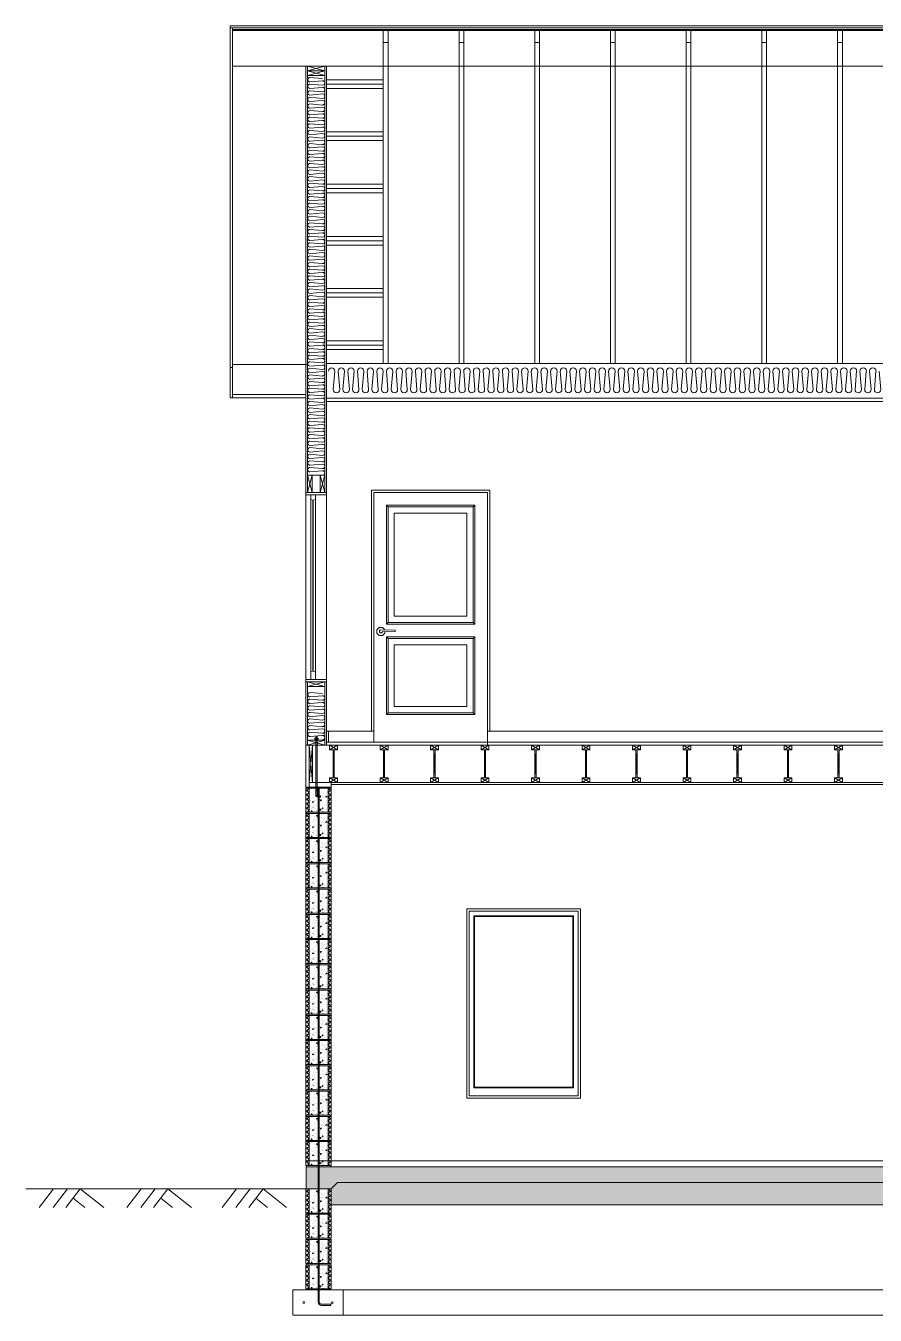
# Model space of a CAD drawing. Header units: inches. Extents: x 99 to 15695, y -7208 to 2559.
# Drawn here: x 13211 to 13480.2, y -3885.4 to -3476.8 of the extents above; entities that cross this region are included whole.
import ezdxf

# ---------------------------------------------------------------- set-up
doc = ezdxf.new("R2010")
doc.units = ezdxf.units.IN
doc.header["$LTSCALE"] = 96
doc.header["$MEASUREMENT"] = 0
doc.linetypes.add('Dash', pattern=[0.225, 0.15, -0.075])
doc.layers.get('0').update_dxf_attribs({"lineweight": 5})
for name, color, linetype, lineweight in [('Common', 4, 'Continuous', 5), ('Dimensions', 7, 'Continuous', 0), ('Section', 6, 'Continuous', 20)]:
    doc.layers.add(name, color=color, linetype=linetype, lineweight=lineweight)
doc.layers.add('Hatch', color=7, linetype='Continuous', lineweight=0, true_color=0x919191)
doc.layers.add('Insulate', color=7, linetype='Continuous', lineweight=0, true_color=0x918d8e)

# ---------------------------------------------------------------- blocks, each defined once
blk = doc.blocks.new('-CAD Details ToolKit_ 8_ CMU w_ Grout')
at = {"layer": 'Common', "transparency": 33554687}
for points in [[(-3.81, 0.01), (-3.81, 7.62), (-2.81, 7.62), (-2.81, 0.01)], [(-3.69, 7.62), (-3.69, 8), (4.06, 8), (4.06, 7.62)], [(-2.81, 0.01), (-2.81, 7.62), (3.19, 7.62), (3.19, 0.01)], [(3.19, 0.01), (3.19, 7.62), (4.19, 7.62), (4.19, 0.01)]]:
    blk.add_lwpolyline(points, close=True, dxfattribs=at)
at = {"layer": 'Hatch', "transparency": 33554687}
for p, q in [((-3.81, 7.5), (-3.8, 7.52)), ((-3.81, 6.64), (-3.66, 6.49)), ((-3.81, 6.09), (-3.63, 6.27)), ((-3.81, 5.23), (-3.45, 4.86)), ((-3.81, 4.67), (-3.47, 5.02)), ((-3.8, 7.52), (-3.69, 7.62)), ((-2.81, 5.64), (-3.66, 6.49)), ((-3.63, 6.27), (-2.81, 7.09)), ((-3.47, 5.02), (-2.81, 5.67)), ((-2.81, 4.23), (-3.45, 4.86)), ((-3.38, 7.62), (-2.81, 7.06)), ((-3.31, 3.77), (-2.81, 4.26)), ((-2.81, 7.55), (-2.81, 7.55)), ((-2.81, 7.43), (-2.81, 7.43)), ((-2.81, 6.83), (-2.81, 6.83)), ((-2.81, 5.93), (-2.81, 5.93)), ((-2.81, 5.84), (-2.81, 5.84)), ((-2.81, 4.31), (-2.81, 4.31)), ((-2.81, 4.26), (-2.81, 4.26)), ((-2.76, 7.59), (-2.76, 7.59)), ((-2.71, 7.62), (-2.71, 7.62)), ((-2.62, 6.85), (-2.62, 6.85)), ((-2.6, 4.48), (-2.6, 4.48)), ((-2.57, 6.12), (-2.57, 6.12)), ((-2.54, 7.26), (-2.54, 7.26)), ((-2.38, 4.64), (-2.38, 4.64)), ((-2.36, 5.09), (-2.36, 5.09)), ((-2.32, 6.31), (-2.32, 6.31)), ((-2.29, 6.89), (-2.29, 6.89)), ((-2.24, 5.48), (-2.24, 5.48)), ((-1.69, 6.72), (-1.69, 6.72)), ((-1.39, 7.52), (-1.3, 7.62)), ((-1.39, 7.52), (-1.09, 7.5)), ((-1.27, 6.39), (-0.92, 6.52)), ((-1.27, 6.39), (-1.02, 6.22)), ((-1.13, 5.9), (-1.13, 5.9)), ((-1.09, 7.5), (-1.11, 7.62)), ((-1.04, 7.06), (-1.04, 7.06)), ((-1.02, 6.22), (-0.92, 6.52)), ((-0.99, 5.27), (-0.99, 5.27)), ((-0.66, 6.7), (-0.27, 7.1)), ((-0.66, 6.7), (-0.22, 6.63)), ((-0.51, 5.34), (-0.51, 5.34)), ((-0.46, 4.35), (-0.46, 4.35)), ((-0.22, 6.63), (-0.27, 7.1)), ((0.18, 4.99), (0.18, 4.99)), ((0.24, 6.66), (0.24, 6.66)), ((0.38, 7.25), (0.38, 7.25)), ((0.45, 7.62), (0.45, 7.62)), ((0.46, 4.44), (0.46, 4.44)), ((0.46, 4.44), (0.46, 4.44)), ((0.86, 7.13), (0.86, 7.13)), ((0.96, 5.59), (0.96, 5.59)), ((0.99, 7.13), (0.99, 7.13)), ((1.29, 5.57), (1.29, 5.57)), ((1.29, 5.57), (1.29, 5.57)), ((1.44, 6.31), (1.44, 6.31)), ((1.45, 4.35), (1.45, 4.35)), ((1.5, 7.62), (1.5, 7.62)), ((1.51, 6.27), (1.51, 6.27)), ((1.71, 6.14), (1.71, 6.14)), ((1.71, 6.14), (1.71, 6.14)), ((1.72, 4.38), (2.07, 4.51)), ((1.72, 4.38), (1.97, 4.21)), ((1.77, 6.21), (1.77, 6.21)), ((1.77, 6.21), (1.77, 6.21)), ((1.82, 5.64), (1.82, 5.64)), ((1.86, 6.33), (1.86, 6.33)), ((1.86, 6.33), (1.86, 6.33)), ((1.87, 7.62), (1.87, 7.62)), ((1.97, 4.21), (2.07, 4.51)), ((1.98, 5.97), (1.98, 5.97)), ((2, 6.2), (2, 6.2)), ((2.02, 7.53), (2.02, 7.53)), ((2.2, 7.21), (2.44, 7.5)), ((2.2, 7.21), (2.49, 7.18)), ((2.23, 6), (2.23, 6)), ((2.28, 6.6), (2.28, 6.6)), ((2.5, 7.2), (2.44, 7.5)), ((2.49, 7.18), (2.5, 7.18)), ((2.5, 7.18), (2.5, 7.2)), ((2.51, 7.22), (2.51, 7.22)), ((2.51, 7.22), (2.51, 7.22)), ((2.58, 7.17), (2.58, 7.17)), ((2.69, 5.75), (2.69, 5.75)), ((3.14, 7.56), (3.14, 7.56)), ((3.14, 7.56), (3.14, 7.56)), ((3.16, 7.56), (3.16, 7.56)), ((3.19, 7.57), (3.19, 7.57)), ((3.19, 7.06), (3.25, 7.12)), ((3.27, 7.01), (3.19, 7.09)), ((3.19, 7.02), (3.19, 7.02)), ((3.19, 7.01), (3.19, 7.01)), ((3.19, 5.64), (3.42, 5.87)), ((3.19, 5.67), (3.48, 5.38)), ((3.19, 5.44), (3.19, 5.44)), ((3.19, 5.39), (3.19, 5.39)), ((3.19, 4.23), (3.58, 4.62)), ((3.19, 4.26), (3.7, 3.75)), ((3.25, 7.12), (3.76, 7.62)), ((3.27, 7.01), (4.19, 6.09)), ((3.42, 5.87), (4.19, 6.64)), ((4.19, 4.67), (3.48, 5.38)), ((3.58, 4.62), (4.19, 5.23)), ((4.19, 7.5), (4.06, 7.62)), ((-3.81, 3.81), (-3.24, 3.24)), ((-3.81, 3.26), (-3.31, 3.77)), ((-3.81, 1.84), (-3.14, 2.52)), ((-3.02, 1.61), (-3.81, 2.4)), ((-3.81, 0.43), (-2.98, 1.27)), ((-2.84, 0.01), (-3.81, 0.98)), ((-3.24, 3.24), (-2.81, 2.81)), ((-3.14, 2.52), (-2.81, 2.84)), ((-3.02, 1.61), (-2.81, 1.4)), ((-2.98, 1.27), (-2.81, 1.43)), ((-2.82, 0.01), (-2.81, 0.02)), ((-2.81, 3.23), (-2.81, 3.23)), ((-2.81, 2.7), (-2.81, 2.7)), ((-2.81, 1.43), (-2.81, 1.43)), ((-2.81, 1.08), (-2.81, 1.08)), ((-2.81, 0.02), (-2.81, 0.02)), ((-2.66, 1.19), (-2.66, 1.19)), ((-2.63, 2.83), (-2.63, 2.83)), ((-2.51, 1.31), (-2.51, 1.31)), ((-2.48, 2.76), (-2.13, 2.9)), ((-2.48, 2.76), (-2.24, 2.6)), ((-2.45, 2.98), (-2.45, 2.98)), ((-2.38, 1.49), (-2.38, 1.49)), ((-2.35, 2.37), (-2.35, 2.37)), ((-2.29, 3.93), (-2.29, 3.93)), ((-2.24, 2.6), (-2.13, 2.9)), ((-2.13, 2.24), (-2.13, 2.24)), ((-1.83, 3.36), (-1.83, 3.36)), ((-1.65, 1.58), (-1.65, 1.58)), ((-1.65, 1.58), (-1.65, 1.58)), ((-1.48, 1.82), (-1.48, 1.82)), ((-1.48, 1.82), (-1.48, 1.82)), ((-1.37, 2.95), (-1.37, 2.95)), ((-1.2, 2.79), (-1.2, 2.79)), ((-1.01, 1.67), (-1.01, 1.67)), ((-0.94, 2.55), (-0.94, 2.55)), ((-0.94, 2.55), (-0.94, 2.55)), ((-0.79, 1.38), (-0.79, 1.38)), ((-0.69, 3.76), (-0.45, 4.05)), ((-0.69, 3.76), (-0.39, 3.73)), ((-0.68, 2.9), (-0.68, 2.9)), ((-0.68, 2.9), (-0.68, 2.9)), ((-0.39, 3.73), (-0.45, 4.05)), ((-0.33, 2.67), (-0.33, 2.67)), ((-0.18, 3.57), (-0.18, 3.57)), ((-0.18, 3.57), (-0.18, 3.57)), ((0, 1), (0.39, 1.41)), ((0, 1), (0.44, 0.93)), ((0.01, 0.01), (0.24, 0.29)), ((0.01, 0.01), (0.01, 0.01)), ((0.06, 1.81), (0.06, 1.81)), ((0.06, 1.66), (0.06, 1.66)), ((0.07, 0.01), (0.07, 0.01)), ((0.09, 1.61), (0.09, 1.61)), ((0.12, 3.33), (0.12, 3.33)), ((0.29, 0.01), (0.24, 0.29)), ((0.44, 0.93), (0.39, 1.41)), ((0.4, 3.65), (0.4, 3.65)), ((0.5, 0.75), (0.85, 0.88)), ((0.5, 0.75), (0.75, 0.58)), ((0.75, 0.58), (0.85, 0.88)), ((0.77, 1.98), (0.77, 1.98)), ((1.05, 3.91), (1.05, 3.91)), ((1.1, 0.14), (1.1, 0.14)), ((1.32, 1.97), (1.32, 1.97)), ((1.36, 0.01), (1.36, 0.01)), ((1.38, 3.78), (1.38, 3.78)), ((1.39, 1.07), (1.39, 1.07)), ((1.42, 2.71), (1.42, 2.71)), ((1.74, 0.1), (1.74, 0.1)), ((1.88, 2.05), (1.88, 2.05)), ((1.98, 3.05), (1.98, 3.05)), ((2.12, 0.01), (2.12, 0.01)), ((2.46, 0.27), (2.46, 0.27)), ((2.63, 3.94), (2.63, 3.94)), ((2.67, 3.94), (2.67, 3.94)), ((2.7, 3.95), (2.7, 3.95)), ((2.71, 3.92), (2.71, 3.92)), ((3.19, 3.97), (3.19, 3.97)), ((3.19, 3.85), (3.19, 3.85)), ((3.19, 3.78), (3.19, 3.78)), ((3.19, 2.81), (3.75, 3.37)), ((3.91, 2.12), (3.19, 2.84)), ((3.19, 2.17), (3.19, 2.17)), ((3.19, 2.16), (3.19, 2.16)), ((3.19, 1.4), (3.91, 2.12)), ((4.12, 0.5), (3.19, 1.43)), ((3.19, 0.54), (3.19, 0.54)), ((3.19, 0.37), (3.19, 0.37)), ((3.2, 0.01), (3.19, 0.03)), ((3.2, 0.01), (4.07, 0.87)), ((4.19, 3.26), (3.7, 3.75)), ((3.75, 3.37), (4.19, 3.81)), ((3.91, 2.12), (4.19, 2.4)), ((3.91, 2.12), (4.19, 1.84)), ((4.07, 0.87), (4.19, 0.98)), ((4.19, 0.43), (4.12, 0.5))]:
    blk.add_line(p, q, dxfattribs=at)
blk = doc.blocks.new('*U373')
at = {"transparency": 33554687, "rotation": 180}
blk.add_blockref('-CAD Details ToolKit_ 8_ CMU w_ Grout', (0.19, 4), dxfattribs=at)
blk = doc.blocks.new('*U374')
at = {"layer": 'Common', "color": 0, "linetype": 'ByBlock', "lineweight": -2, "transparency": 16777216}
for p in [(0, 112), (0, 104), (0, 96), (0, 88), (0, 80), (0, 72), (0, 64), (0, 56), (0, 48), (0, 40), (0, 32), (0, 24), (0, 16), (0, 8), (0, 0)]:
    blk.add_blockref('*U373', p, dxfattribs=at)
blk = doc.blocks.new('-CAD Details ToolKit_Cast-in-Place Anchor Bolt')
at = {"color": 9, "true_color": 0xc0c0c0, "transparency": 33554687}
for points in [[(0.38, 9), (-0.98, 9), (0.38, 9), (-0.98, 9.14)], [(-0.98, 9.14), (0.38, 9.14), (-0.98, 9.14), (0.38, 9)], [(0.2, 9.14), (-0.8, 9.14), (0.2, 9.14), (-0.8, 9.64)], [(-0.8, 9.64), (0.2, 9.64), (-0.8, 9.64), (0.2, 9.14)]]:
    blk.add_solid(points, dxfattribs=at)
at = {"color": 9, "lineweight": 0, "true_color": 0xc0c0c0, "transparency": 33554687}
for points in [[(-0.12, -8.41), (-0.52, -8.39), (-0.12, -8.41), (-0.12, 10.06)], [(-0.12, 10.06), (-0.52, -8.39), (-0.12, 10.06), (-0.52, 10.06)], [(-0.12, -8.41), (-0.52, -8.44), (-0.12, -8.41), (-0.52, -8.39)], [(-0.12, -8.41), (-0.12, -8.44), (-0.12, -8.41), (-0.52, -8.44)], [(-0.12, -8.44), (-0.5, -8.52), (-0.12, -8.44), (-0.52, -8.44)], [(-0.11, -8.47), (-0.5, -8.52), (-0.11, -8.47), (-0.12, -8.44)], [(-0.48, -8.6), (-0.5, -8.52), (-0.48, -8.6), (-0.11, -8.47)], [(-0.11, -8.47), (-0.1, -8.5), (-0.11, -8.47), (-0.48, -8.6)], [(-0.1, -8.5), (-0.44, -8.68), (-0.1, -8.5), (-0.48, -8.6)], [(-0.09, -8.52), (-0.44, -8.68), (-0.09, -8.52), (-0.1, -8.5)], [(-0.39, -8.75), (-0.44, -8.68), (-0.39, -8.75), (-0.09, -8.52)], [(-0.08, -8.54), (-0.39, -8.75), (-0.08, -8.54), (-0.09, -8.52)], [(-0.34, -8.81), (-0.39, -8.75), (-0.34, -8.81), (-0.08, -8.54)], [(-0.06, -8.56), (-0.34, -8.81), (-0.06, -8.56), (-0.08, -8.54)], [(-0.27, -8.87), (-0.34, -8.81), (-0.27, -8.87), (-0.06, -8.56)], [(-0.04, -8.58), (-0.27, -8.87), (-0.04, -8.58), (-0.06, -8.56)], [(-0.2, -8.91), (-0.27, -8.87), (-0.2, -8.91), (-0.04, -8.58)], [(-0.02, -8.6), (-0.2, -8.91), (-0.02, -8.6), (-0.04, -8.58)], [(-0.13, -8.95), (-0.2, -8.91), (-0.13, -8.95), (-0.02, -8.6)], [(0.01, -8.61), (-0.13, -8.95), (0.01, -8.61), (-0.02, -8.6)], [(0.04, -8.62), (-0.13, -8.95), (0.04, -8.62), (0.01, -8.61)], [(-0.05, -8.98), (-0.13, -8.95), (-0.05, -8.98), (0.04, -8.62)], [(0.06, -8.63), (-0.05, -8.98), (0.06, -8.63), (0.04, -8.62)], [(0.03, -8.99), (-0.05, -8.98), (0.03, -8.99), (0.06, -8.63)], [(0.06, -8.63), (0.1, -9), (0.06, -8.63), (0.03, -8.99)], [(0.06, -8.63), (0.98, -8.63), (0.06, -8.63), (0.1, -9)], [(0.98, -8.63), (0.98, -9), (0.98, -8.63), (0.1, -9)]]:
    blk.add_solid(points, dxfattribs=at)
at = {"layer": 'Common', "transparency": 33554687}
for points in [[(-0.98, 9), (-0.98, 9.14), (0.38, 9.14), (0.38, 9)], [(-0.8, 9.14), (-0.8, 9.64), (0.2, 9.64), (0.2, 9.14)]]:
    blk.add_lwpolyline(points, close=True, dxfattribs=at)
blk.add_lwpolyline([(-0.12, 10.06), (-0.12, -8.41, 0.375648), (0.06, -8.63), (0.98, -8.63), (0.98, -9), (0.1, -9, -0.389407), (-0.52, -8.39), (-0.52, 10.06)], format="xyb", close=True, dxfattribs=at)
blk = doc.blocks.new('*U377')
at = {"layer": 'Insulate', "transparency": 33554687}
for p, q in [((2, -0.17), (-2, 0.17)), ((-2, -1.22), (2, -0.87))]:
    blk.add_line(p, q, dxfattribs=at)
for centre, start, end in [((-2, -0.52), 90, 270), ((2, 0.52), 270, 90)]:
    blk.add_arc(centre, 0.696, start, end, dxfattribs=at)
blk = doc.blocks.new('*U378')
at = {"layer": 'Insulate', "color": 0, "linetype": 'ByBlock', "lineweight": -2, "transparency": 16777216}
for p in [(0, 0), (0, -2.09), (0, -4.19), (0, -6.28), (0, -8.38), (0, -10.47), (0, -12.57)]:
    blk.add_blockref('*U377', p, dxfattribs=at)
blk = doc.blocks.new('*U379')
at = {"layer": 'Insulate', "transparency": 33554687}
for p, q in [((2, -0.17), (-2, 0.17)), ((-2, -1.22), (2, -0.87))]:
    blk.add_line(p, q, dxfattribs=at)
for centre, start, end in [((-2, -0.52), 90, 270), ((2, 0.52), 270, 90)]:
    blk.add_arc(centre, 0.696, start, end, dxfattribs=at)
blk = doc.blocks.new('*U380')
at = {"layer": 'Insulate', "color": 0, "linetype": 'ByBlock', "lineweight": -2, "transparency": 16777216}
for p in [(0, 0), (0, -2.09), (0, -4.19), (0, -6.28), (0, -8.38), (0, -10.47), (0, -12.57), (0, -14.66), (0, -16.76), (0, -18.85), (0, -20.95), (0, -23.04), (0, -25.14), (0, -27.23), (0, -29.32), (0, -31.42), (0, -33.51), (0, -35.61), (0, -37.7), (0, -39.8), (0, -41.89), (0, -43.99), (0, -46.08), (0, -48.18), (0, -50.27), (0, -52.36), (0, -54.46), (0, -56.55), (0, -58.65), (0, -60.74), (0, -62.84), (0, -64.93), (0, -67.03), (0, -69.12), (0, -71.22), (0, -73.31), (0, -75.41), (0, -77.5), (0, -79.59), (0, -81.69), (0, -83.78), (0, -85.88), (0, -87.97), (0, -90.07), (0, -92.16), (0, -94.26), (0, -96.35), (0, -98.45), (0, -100.54), (0, -102.63), (0, -104.73), (0, -106.82), (0, -108.92), (0, -111.01), (0, -113.11), (0, -115.2), (0, -117.3), (0, -119.39), (0, -121.49), (0, -123.58)]:
    blk.add_blockref('*U379', p, dxfattribs=at)
blk = doc.blocks.new('*U381')
at = {"layer": 'Insulate', "transparency": 33554687}
for p, q in [((2.92, -0.25), (-2.92, 0.25)), ((-2.92, -1.78), (2.92, -1.27))]:
    blk.add_line(p, q, dxfattribs=at)
for centre, start, end in [((-2.92, -0.76), 90, 270), ((2.92, 0.76), 270, 90)]:
    blk.add_arc(centre, 1.02, start, end, dxfattribs=at)
blk = doc.blocks.new('*U382')
at = {"layer": 'Insulate', "color": 0, "linetype": 'ByBlock', "lineweight": -2, "transparency": 16777216}
for p in [(0, 0), (0, -3.0625), (0, -6.125), (0, -9.1875), (0, -12.25), (0, -15.3125), (0, -18.375), (0, -21.4375), (0, -24.5), (0, -27.5625), (0, -30.625), (0, -33.6875), (0, -36.75), (0, -39.8125), (0, -42.875), (0, -45.9375), (0, -49), (0, -52.0625), (0, -55.125), (0, -58.1875), (0, -61.25), (0, -64.3125), (0, -67.375), (0, -70.4375), (0, -73.5), (0, -76.5625), (0, -79.625), (0, -82.6875), (0, -85.75), (0, -88.8125), (0, -91.875), (0, -94.9375), (0, -98), (0, -101.0625), (0, -104.125), (0, -107.1875), (0, -110.25), (0, -113.3125), (0, -116.375), (0, -119.4375), (0, -122.5), (0, -125.5625), (0, -128.625), (0, -131.6875), (0, -134.75), (0, -137.8125), (0, -140.875), (0, -143.9375), (0, -147), (0, -150.0625), (0, -153.125), (0, -156.1875), (0, -159.25), (0, -162.3125), (0, -165.375), (0, -168.4375), (0, -171.5)]:
    blk.add_blockref('*U381', p, dxfattribs=at)

msp = doc.modelspace()

# ---------------------------------------------------------------- hatches: boundary and pattern name
at = {"layer": 'Hatch'}
h = msp.add_hatch(dxfattribs=at)
h.set_pattern_fill('AR-CONC', color=256, scale=0.5, angle=720)
h.set_pattern_definition([(50, (6987.0924, -6402.6797), (3.5863009, -0.3137607), [0.375, -4.125]), (355, (6987.0924, -6402.6797), (-0.6937567, 3.7609607), [0.3, -3.3]), (100.451444, (6987.3912, -6402.706), (2.8925442, 3.4472), [0.318701, -3.5057106]), (46.1842, (6987.0924, -6401.6797), (5.3362067, -0.8275964), [0.5625, -6.1875]), (96.635635, (6987.537, -6401.7487), (4.6733097, 4.870593), [0.4780517, -5.2585688]), (351.18416, (6987.0924, -6401.68), (4.6733097, 4.870593), [0.45, -4.95]), (21, (6987.5924, -6401.9297), (2.9845353, -2.0130945), [0.375, -4.125]), (326, (6987.5924, -6401.9297), (1.2165767, 3.6257502), [0.3, -3.3]), (71.451445, (6987.841, -6402.0975), (4.2011119, 1.6126558), [0.318701, -3.5057106]), (37.5, (6987.0924, -6402.6797), (0.06079928, 1.66446927), [0, -3.26, 0, -3.35, 0, -3.3125]), (7.5, (6987.0924, -6402.6797), (1.3153477, 1.97205856), [0, -1.91, 0, -3.185, 0, -1.2625]), (327.5, (6985.9774, -6402.6797), (2.66911218, -0.11277436), [0, -1.25, 0, -3.9, 0, -5.175]), (317.5, (6985.4774, -6402.6797), (2.91593085, 0.5005249), [0, -1.625, 0, -2.59, 0, -3.675])])
edge = h.paths.add_edge_path()
edge.add_line((14499.77, -3838.36), (13299.78, -3838.36))
edge.add_line((13299.78, -3838.36), (13299.78, -3845.37))
edge.add_line((13299.78, -3845.37), (13307.74, -3845.37))
edge.add_line((13307.74, -3845.37), (13309.78, -3843.36))
edge.add_line((13309.78, -3843.36), (13650.3, -3843.36))
edge.add_line((13650.3, -3843.36), (13652.27, -3845.36))
edge.add_line((13652.27, -3845.36), (13660.27, -3845.36))
edge.add_line((13660.27, -3845.36), (13662.25, -3843.36))
edge.add_line((13662.25, -3843.36), (13888.8, -3843.36))
edge.add_line((13888.8, -3843.36), (13890.77, -3845.36))
edge.add_line((13890.77, -3845.36), (13898.77, -3845.36))
edge.add_line((13898.77, -3845.36), (13900.75, -3843.36))
edge.add_line((13900.75, -3843.36), (14489.8, -3843.36))
edge.add_line((14489.8, -3843.36), (14491.77, -3845.36))
edge.add_line((14491.77, -3845.36), (14499.77, -3845.36))
edge.add_line((14499.77, -3845.36), (14499.77, -3838.36))
h = msp.add_hatch(dxfattribs=at)
h.set_pattern_fill('GRAVEL', color=256, scale=5, angle=720)
h.set_pattern_definition([(228.0127875, (6990.69236, -6397.67975), (-40, -45), [0.67268, -66.5954402]), (184.9697407, (6990.24236, -6398.17975), (60, 5), [1.15434, -114.2796238]), (132.510447, (6989.09236, -6398.27975), (50, -55), [0.81394, -80.580163]), (267.273689, (6987.14236, -6399.52975), (5, 100), [1.05119, -104.0677902]), (292.833654, (6987.09236, -6400.57975), (-25, 60), [1.030775, -102.0468656]), (357.273689, (6987.49236, -6401.52975), (-100, 5), [1.05119, -104.0677902]), (37.6942405, (6988.54236, -6401.57975), (-65, -50), [1.390145, -137.6242427]), (72.2553284, (6989.64236, -6400.72975), (35, 110), [1.31244, -129.9316075]), (121.4295656, (6990.04236, -6399.47975), (-40, 65), [1.05475, -104.4203655]), (175.236358, (6989.49236, -6398.57975), (55, -5), [1.20416, -59.003813]), (222.3974378, (6988.29236, -6398.47975), (-60, -55), [1.55724, -154.166875]), (138.814075, (6992.09236, -6399.57975), (-35, 30), [0.531505, -52.619224]), (171.4692344, (6991.69236, -6399.22975), (65, -10), [1.011185, -100.107557]), (225, (6990.6924, -6399.0797), (-3e-15, -5), [0.707105, -6.3639628]), (203.19859, (6990.34236, -6398.47975), (25, 10), [0.38079, -37.6980755]), (291.80141, (6989.9924, -6398.6297), (-5, 15), [0.538515, -26.387309]), (30.963757, (6990.1924, -6399.12975), (15, 10), [0.874645, -28.2801145]), (161.56505, (6990.9424, -6398.6797), (10, -5), [0.632455, -15.1789333]), (16.3895403, (6987.09236, -6398.62975), (50, 15), [0.886, -87.7142257]), (70.346176, (6987.94236, -6398.37975), (-20, -55), [0.743305, -73.5870387]), (293.19859, (6990.94236, -6397.67975), (-10, 25), [0.761575, -37.3172905]), (343.6104597, (6991.24236, -6398.37975), (-50, 15), [0.886, -87.7142257]), (339.443955, (6987.09236, -6401.72975), (-25, 10), [0.8544, -41.8656187]), (294.7751406, (6987.89236, -6402.02975), (-25, 55), [0.71589, -70.8732153]), (66.80141, (6990.99236, -6402.67975), (10, 25), [0.761575, -37.3172905]), (17.3540246, (6991.29236, -6401.97975), (-65, -20), [0.838155, -82.977118]), (69.443955, (6988.54236, -6402.67975), (-10, -25), [0.4272, -42.2928187]), (101.309932, (6990.6924, -6402.6797), (-5, 20), [0.25495, -25.2401476]), (165.963757, (6990.6424, -6402.4297), (15, -5), [1.030775, -19.584753]), (186.009006, (6989.64236, -6402.17975), (50, 5), [0.95525, -94.569616]), (303.690068, (6990.1924, -6399.5797), (-5, 10), [0.72111, -17.3066464]), (353.1572266, (6990.59236, -6400.17975), (85, -10), [1.25897, -124.637813]), (60.945396, (6991.84236, -6400.32975), (-20, -35), [0.51478, -50.9633707]), (90, (6992.0924, -6399.8797), (-5, 5), [0.3, -4.7]), (120.256437, (6989.54236, -6402.02975), (20, -35), [0.69462, -68.7676]), (48.0127875, (6989.19236, -6401.42975), (40, 45), [1.34536, -65.9227602]), (0, (6990.0924, -6400.4297), (5, 5), [1.3, -3.7]), (325.3048465, (6991.39236, -6400.42975), (50, -35), [0.79057, -78.2663715]), (254.054604, (6992.04236, -6400.87975), (-5, -20), [0.72801, -35.6725394]), (207.6459754, (6991.84236, -6401.57975), (-95, -50), [1.185325, -117.347371]), (175.4260787, (6990.79236, -6402.12975), (-65, 5), [1.253995, -124.145367])])
h.paths.add_polyline_path([(13652.27, -3850.36), (13652.27, -3845.36), (13650.3, -3843.36), (13309.78, -3843.36), (13307.73, -3845.38), (13307.78, -3845.38), (13307.78, -3850.36)])

# ---------------------------------------------------------------- linework, layer by layer
at = {"layer": 'Common'}
for p, q in [((13275.77, -3476.81), (14523.77, -3476.81)), ((13275.77, -3585.14), (13275.77, -3476.81)), ((13275.77, -3477.49), (14523.77, -3477.49)), ((13276.52, -3477.49), (13276.52, -3585.13)), ((13276.52, -3478.03), (14523.02, -3478.03)), ((13276.52, -3478.34), (14523.02, -3478.34)), ((13324.27, -3583.82), (13324.27, -3478.34)), ((13325.77, -3478.34), (13325.77, -3583.82)), ((13348.27, -3583.82), (13348.27, -3478.34)), ((13349.77, -3583.82), (13349.77, -3478.34)), ((13372.27, -3583.82), (13372.27, -3478.34)), ((13373.77, -3583.82), (13373.77, -3478.34)), ((13396.27, -3478.34), (13396.27, -3583.82)), ((13397.77, -3583.82), (13397.77, -3478.34)), ((13420.27, -3478.34), (13420.27, -3583.82)), ((13421.77, -3583.82), (13421.77, -3478.34)), ((13444.27, -3583.82), (13444.27, -3478.34)), ((13445.77, -3583.82), (13445.77, -3478.34)), ((13468.27, -3583.82), (13468.27, -3478.34)), ((13469.77, -3583.82), (13469.77, -3478.34)), ((13324.27, -3482.13), (13325.77, -3482.13)), ((13349.77, -3482.13), (13348.27, -3482.13)), ((13372.27, -3482.13), (13373.77, -3482.13)), ((13396.27, -3482.13), (13397.77, -3482.13)), ((13421.77, -3482.13), (13420.27, -3482.13)), ((13445.77, -3482.13), (13444.27, -3482.13)), ((13469.77, -3482.13), (13468.27, -3482.13)), ((14523.02, -3489.59), (13276.52, -3489.59)), ((13299.77, -3489.59), (13299.77, -3625.45)), ((13300.27, -3489.59), (13300.27, -3624.7)), ((13300.27, -3489.59), (13305.77, -3489.59)), ((13305.77, -3624.7), (13305.77, -3489.59)), ((13306.27, -3489.59), (13306.27, -3624.7)), ((13306.27, -3493.9), (13324.27, -3493.9)), ((13306.27, -3495.29), (13324.27, -3495.29)), ((13324.27, -3496.63), (13306.27, -3496.63)), ((13306.27, -3510.45), (13324.27, -3510.45)), ((13324.27, -3511.83), (13306.27, -3511.83)), ((13324.27, -3513.18), (13306.27, -3513.18)), ((13306.27, -3526.99), (13324.27, -3526.99)), ((13306.27, -3528.38), (13324.27, -3528.38)), ((13324.27, -3529.72), (13306.27, -3529.72)), ((13306.27, -3543.54), (13324.27, -3543.54)), ((13306.27, -3544.92), (13324.27, -3544.92)), ((13324.27, -3546.27), (13306.27, -3546.27)), ((13306.27, -3560.08), (13324.27, -3560.08)), ((13306.27, -3561.47), (13324.27, -3561.47)), ((13324.27, -3562.81), (13306.27, -3562.81)), ((13306.27, -3576.63), (13324.27, -3576.63)), ((13306.27, -3578.01), (13324.27, -3578.01)), ((13324.27, -3579.36), (13306.27, -3579.36)), ((13275.77, -3585.17), (13275.77, -3594.74)), ((13275.78, -3585.13), (13275.79, -3585.13)), ((13275.8, -3585.13), (13276.52, -3585.13)), ((13300.27, -3584.18), (13276.52, -3584.18)), ((13276.52, -3594.74), (13276.52, -3585.17)), ((13275.77, -3594.74), (13299.77, -3594.74)), ((13299.77, -3593.59), (13276.52, -3593.59)), ((13306.27, -3594.82), (14493.27, -3594.82)), ((13306.27, -3595.82), (14493.27, -3595.82)), ((13300.27, -3624.7), (13301.77, -3619.2)), ((13300.27, -3619.2), (13301.77, -3624.7)), ((13301.77, -3624.7), (13301.77, -3619.2)), ((13305.77, -3624.7), (13304.27, -3619.2)), ((13305.77, -3619.2), (13304.27, -3624.7)), ((13304.27, -3619.2), (13304.27, -3624.7)), ((13320.52, -3623.95), (13320.52, -3700.32)), ((13320.52, -3700.32), (13320.52, -3623.95)), ((13320.52, -3623.95), (13358.02, -3623.95)), ((13320.52, -3623.95), (13358.02, -3623.95)), ((13358.02, -3700.32), (13358.02, -3623.95)), ((13358.02, -3700.32), (13358.02, -3623.95)), ((13299.77, -3684.7), (13299.77, -3624.7)), ((13300.27, -3624.7), (13299.77, -3624.7)), ((13299.77, -3624.7), (13306.27, -3624.7)), ((13306.27, -3625.45), (13299.77, -3625.45)), ((13301.27, -3683.95), (13301.27, -3625.45)), ((13301.27, -3626.95), (13302.02, -3627.13)), ((13301.96, -3627.13), (13301.96, -3681.26)), ((13302.77, -3626.95), (13302.02, -3627.13)), ((13302.02, -3627.15), (13302.02, -3627.14)), ((13302.02, -3627.16), (13302.02, -3681.26)), ((13302.09, -3627.13), (13302.09, -3681.26)), ((13302.77, -3625.45), (13302.77, -3683.95)), ((13306.27, -3684.7), (13306.27, -3624.7)), ((13321.27, -3700.32), (13321.27, -3624.7)), ((13321.27, -3624.7), (13357.27, -3624.7)), ((13357.27, -3624.7), (13357.27, -3700.32)), ((13325.27, -3628.71), (13325.27, -3666.39)), ((13325.27, -3628.71), (13353.27, -3628.71)), ((13325.27, -3628.71), (13325.77, -3629.21)), ((13325.77, -3665.89), (13325.77, -3629.21)), ((13325.77, -3629.21), (13352.77, -3629.21)), ((13327.77, -3663.88), (13327.77, -3631.22)), ((13327.77, -3631.22), (13350.77, -3631.22)), ((13350.77, -3663.88), (13350.77, -3631.22)), ((13352.77, -3629.21), (13353.27, -3628.71)), ((13352.77, -3629.21), (13352.77, -3665.89)), ((13353.27, -3628.71), (13353.27, -3666.39)), ((13327.77, -3663.88), (13350.77, -3663.88)), ((13322.25, -3668.17), (13323, -3667.42)), ((13322.25, -3668.17), (13322.25, -3669.22)), ((13324.05, -3667.42), (13323, -3667.42)), ((13323.06, -3668.5), (13323.33, -3668.23)), ((13323.06, -3668.89), (13323.06, -3668.5)), ((13323.33, -3669.16), (13323.06, -3668.89)), ((13327.99, -3668.36), (13323.33, -3668.23)), ((13323.99, -3668.89), (13323.72, -3669.16)), ((13327.99, -3668.76), (13323.99, -3668.89)), ((13324.79, -3668.17), (13324.05, -3667.42)), ((13324.79, -3668.17), (13324.79, -3668.27)), ((13324.79, -3669.22), (13324.79, -3668.86)), ((13325.77, -3665.89), (13325.27, -3666.39)), ((13353.27, -3666.39), (13325.27, -3666.39)), ((13325.77, -3665.89), (13352.77, -3665.89)), ((13327.99, -3668.76), (13327.99, -3668.36)), ((13353.27, -3666.39), (13352.77, -3665.89)), ((13322.25, -3669.22), (13323, -3669.97)), ((13323, -3669.97), (13324.05, -3669.97)), ((13323.72, -3669.16), (13323.33, -3669.16)), ((13324.79, -3669.22), (13324.05, -3669.97)), ((13353.27, -3670.4), (13325.27, -3670.4)), ((13325.27, -3670.4), (13325.27, -3695.04)), ((13325.27, -3670.4), (13325.77, -3670.9)), ((13325.77, -3670.9), (13352.77, -3670.9)), ((13325.77, -3670.9), (13325.77, -3694.54)), ((13327.77, -3672.91), (13327.77, -3692.54)), ((13350.77, -3672.91), (13327.77, -3672.91)), ((13350.77, -3672.91), (13350.77, -3692.54)), ((13352.77, -3670.9), (13353.27, -3670.4)), ((13352.77, -3670.9), (13352.77, -3694.54)), ((13353.27, -3670.4), (13353.27, -3695.04)), ((13306.27, -3683.95), (13299.77, -3683.95)), ((13299.77, -3704.7), (13299.77, -3683.95)), ((13299.77, -3684.7), (13300.27, -3684.7)), ((13299.77, -3684.7), (13306.27, -3684.7)), ((13300.27, -3704.7), (13300.27, -3684.7)), ((13302.02, -3681.26), (13301.27, -3681.45)), ((13302.02, -3681.26), (13302.77, -3681.45)), ((13305.77, -3704.7), (13305.77, -3684.7)), ((13306.27, -3684.7), (13305.77, -3684.7)), ((13306.27, -3704.7), (13306.27, -3683.95)), ((13305.77, -3686.2), (13300.27, -3686.2)), ((13350.77, -3692.54), (13327.77, -3692.54)), ((13325.27, -3695.04), (13325.77, -3694.54)), ((13325.27, -3695.04), (13353.27, -3695.04)), ((13325.77, -3694.54), (13352.77, -3694.54)), ((13353.27, -3695.04), (13352.77, -3694.54)), ((13306.27, -3700.32), (13321.27, -3700.32)), ((13306.9, -3700.32), (13306.9, -3703.82)), ((13321.27, -3700.32), (13321.27, -3703.82)), ((13357.27, -3703.82), (13357.27, -3700.32)), ((13608.27, -3700.32), (13357.27, -3700.32)), ((13299.77, -3704.7), (13299.77, -3836.45)), ((13300.27, -3704.7), (13299.77, -3704.7)), ((13666.52, -3704.7), (13299.77, -3704.7)), ((13299.77, -3704.7), (13300.9, -3704.7)), ((13300.76, -3704.7), (13300.76, -3716.57)), ((13301.88, -3704.7), (13300.76, -3716.57)), ((13301.88, -3716.57), (13300.76, -3704.7)), ((13300.76, -3718.07), (13300.76, -3704.7)), ((13301.88, -3704.7), (13301.88, -3716.57)), ((13301.88, -3704.7), (13301.88, -3716.57)), ((13306.27, -3703.82), (13746.77, -3703.82)), ((13666.9, -3703.82), (13306.27, -3703.82)), ((13306.27, -3704.7), (13745.65, -3704.7)), ((13307.27, -3706.2), (13307.27, -3704.7)), ((13309.77, -3704.7), (13307.27, -3706.2)), ((13309.77, -3706.2), (13307.27, -3704.7)), ((13307.27, -3706.2), (13307.27, -3704.7)), ((13307.27, -3704.7), (13309.77, -3704.7)), ((13309.77, -3704.7), (13309.77, -3706.2)), ((13309.77, -3704.7), (13309.77, -3706.2)), ((13323.27, -3706.2), (13323.27, -3704.7)), ((13325.77, -3704.7), (13323.27, -3706.2)), ((13325.77, -3706.2), (13323.27, -3704.7)), ((13323.27, -3706.2), (13323.27, -3704.7)), ((13323.27, -3704.7), (13325.77, -3704.7)), ((13325.77, -3704.7), (13325.77, -3706.2)), ((13325.77, -3704.7), (13325.77, -3706.2)), ((13339.27, -3706.2), (13339.27, -3704.7)), ((13341.77, -3704.7), (13339.27, -3706.2)), ((13341.77, -3706.2), (13339.27, -3704.7)), ((13339.27, -3706.2), (13339.27, -3704.7)), ((13339.27, -3704.7), (13341.77, -3704.7)), ((13341.77, -3704.7), (13341.77, -3706.2)), ((13341.77, -3704.7), (13341.77, -3706.2)), ((13355.27, -3704.7), (13355.27, -3706.2)), ((13357.77, -3704.7), (13355.27, -3706.2)), ((13357.77, -3706.2), (13355.27, -3704.7)), ((13355.27, -3706.2), (13355.27, -3704.7)), ((13355.27, -3704.7), (13357.77, -3704.7)), ((13357.27, -3704.7), (13357.27, -3703.82)), ((13357.77, -3704.7), (13357.77, -3706.2)), ((13357.77, -3704.7), (13357.77, -3706.2)), ((13371.27, -3706.2), (13371.27, -3704.7)), ((13373.77, -3704.7), (13371.27, -3706.2)), ((13373.77, -3706.2), (13371.27, -3704.7)), ((13371.27, -3706.2), (13371.27, -3704.7)), ((13371.27, -3704.7), (13373.77, -3704.7)), ((13373.77, -3704.7), (13373.77, -3706.2)), ((13373.77, -3704.7), (13373.77, -3706.2)), ((13387.27, -3704.7), (13387.27, -3706.2)), ((13389.77, -3704.7), (13387.27, -3706.2)), ((13389.77, -3706.2), (13387.27, -3704.7)), ((13387.27, -3706.2), (13387.27, -3704.7)), ((13387.27, -3704.7), (13389.77, -3704.7)), ((13389.77, -3704.7), (13389.77, -3706.2)), ((13389.77, -3704.7), (13389.77, -3706.2)), ((13403.27, -3706.2), (13403.27, -3704.7)), ((13405.77, -3704.7), (13403.27, -3706.2)), ((13405.77, -3706.2), (13403.27, -3704.7)), ((13403.27, -3706.2), (13403.27, -3704.7)), ((13403.27, -3704.7), (13405.77, -3704.7)), ((13405.77, -3704.7), (13405.77, -3706.2)), ((13405.77, -3704.7), (13405.77, -3706.2)), ((13419.27, -3706.2), (13419.27, -3704.7)), ((13421.77, -3704.7), (13419.27, -3706.2)), ((13421.77, -3706.2), (13419.27, -3704.7)), ((13419.27, -3706.2), (13419.27, -3704.7)), ((13419.27, -3704.7), (13421.77, -3704.7)), ((13421.77, -3704.7), (13421.77, -3706.2)), ((13421.77, -3704.7), (13421.77, -3706.2)), ((13435.27, -3704.7), (13435.27, -3706.2)), ((13437.77, -3704.7), (13435.27, -3706.2)), ((13437.77, -3706.2), (13435.27, -3704.7)), ((13435.27, -3706.2), (13435.27, -3704.7)), ((13435.27, -3704.7), (13437.77, -3704.7)), ((13437.77, -3704.7), (13437.77, -3706.2)), ((13437.77, -3704.7), (13437.77, -3706.2)), ((13451.27, -3706.2), (13451.27, -3704.7)), ((13453.77, -3704.7), (13451.27, -3706.2)), ((13453.77, -3706.2), (13451.27, -3704.7)), ((13451.27, -3706.2), (13451.27, -3704.7)), ((13451.27, -3704.7), (13453.77, -3704.7)), ((13453.77, -3704.7), (13453.77, -3706.2)), ((13453.77, -3704.7), (13453.77, -3706.2)), ((13467.27, -3706.2), (13467.27, -3704.7)), ((13469.77, -3704.7), (13467.27, -3706.2)), ((13469.77, -3706.2), (13467.27, -3704.7)), ((13467.27, -3706.2), (13467.27, -3704.7)), ((13467.27, -3704.7), (13469.77, -3704.7)), ((13469.77, -3704.7), (13469.77, -3706.2)), ((13469.77, -3704.7), (13469.77, -3706.2)), ((13309.77, -3706.2), (13307.27, -3706.2)), ((13309.77, -3706.2), (13307.27, -3706.2)), ((13308.34, -3706.2), (13308.34, -3715.07)), ((13308.71, -3706.2), (13308.34, -3715.07)), ((13308.71, -3715.07), (13308.34, -3706.2)), ((13308.34, -3715.07), (13308.34, -3706.2)), ((13308.34, -3706.2), (13308.71, -3706.2)), ((13308.71, -3706.2), (13308.71, -3715.07)), ((13308.71, -3706.2), (13308.71, -3715.07)), ((13325.77, -3706.2), (13323.27, -3706.2)), ((13325.77, -3706.2), (13323.27, -3706.2)), ((13324.34, -3706.2), (13324.34, -3715.07)), ((13324.71, -3706.2), (13324.34, -3715.07)), ((13324.71, -3715.07), (13324.34, -3706.2)), ((13324.34, -3715.07), (13324.34, -3706.2)), ((13324.34, -3706.2), (13324.71, -3706.2)), ((13324.71, -3706.2), (13324.71, -3715.07)), ((13324.71, -3706.2), (13324.71, -3715.07)), ((13341.77, -3706.2), (13339.27, -3706.2)), ((13341.77, -3706.2), (13339.27, -3706.2)), ((13340.34, -3706.2), (13340.34, -3715.07)), ((13340.71, -3706.2), (13340.34, -3715.07)), ((13340.71, -3715.07), (13340.34, -3706.2)), ((13340.34, -3715.07), (13340.34, -3706.2)), ((13340.34, -3706.2), (13340.71, -3706.2)), ((13340.71, -3706.2), (13340.71, -3715.07)), ((13340.71, -3706.2), (13340.71, -3715.07)), ((13357.77, -3706.2), (13355.27, -3706.2)), ((13357.77, -3706.2), (13355.27, -3706.2)), ((13356.34, -3706.2), (13356.34, -3715.07)), ((13356.71, -3706.2), (13356.34, -3715.07)), ((13356.71, -3715.07), (13356.34, -3706.2)), ((13356.34, -3715.07), (13356.34, -3706.2)), ((13356.34, -3706.2), (13356.71, -3706.2)), ((13356.71, -3706.2), (13356.71, -3715.07)), ((13356.71, -3706.2), (13356.71, -3715.07)), ((13373.77, -3706.2), (13371.27, -3706.2)), ((13373.77, -3706.2), (13371.27, -3706.2)), ((13372.34, -3715.07), (13372.34, -3706.2)), ((13372.71, -3706.2), (13372.34, -3715.07)), ((13372.71, -3715.07), (13372.34, -3706.2)), ((13372.34, -3715.07), (13372.34, -3706.2)), ((13372.34, -3706.2), (13372.71, -3706.2)), ((13372.71, -3706.2), (13372.71, -3715.07)), ((13372.71, -3706.2), (13372.71, -3715.07)), ((13389.77, -3706.2), (13387.27, -3706.2)), ((13389.77, -3706.2), (13387.27, -3706.2)), ((13388.34, -3715.07), (13388.34, -3706.2)), ((13388.71, -3706.2), (13388.34, -3715.07)), ((13388.71, -3715.07), (13388.34, -3706.2)), ((13388.34, -3715.07), (13388.34, -3706.2)), ((13388.34, -3706.2), (13388.71, -3706.2)), ((13388.71, -3706.2), (13388.71, -3715.07)), ((13388.71, -3706.2), (13388.71, -3715.07)), ((13405.77, -3706.2), (13403.27, -3706.2)), ((13405.77, -3706.2), (13403.27, -3706.2)), ((13404.34, -3715.07), (13404.34, -3706.2)), ((13404.71, -3706.2), (13404.34, -3715.07)), ((13404.71, -3715.07), (13404.34, -3706.2)), ((13404.34, -3715.07), (13404.34, -3706.2)), ((13404.34, -3706.2), (13404.71, -3706.2)), ((13404.71, -3706.2), (13404.71, -3715.07)), ((13404.71, -3706.2), (13404.71, -3715.07)), ((13421.77, -3706.2), (13419.27, -3706.2)), ((13421.77, -3706.2), (13419.27, -3706.2)), ((13420.34, -3706.2), (13420.34, -3715.07)), ((13420.71, -3706.2), (13420.34, -3715.07)), ((13420.71, -3715.07), (13420.34, -3706.2)), ((13420.34, -3715.07), (13420.34, -3706.2)), ((13420.34, -3706.2), (13420.71, -3706.2)), ((13420.71, -3706.2), (13420.71, -3715.07)), ((13420.71, -3706.2), (13420.71, -3715.07)), ((13437.77, -3706.2), (13435.27, -3706.2)), ((13437.77, -3706.2), (13435.27, -3706.2)), ((13436.34, -3715.07), (13436.34, -3706.2)), ((13436.71, -3706.2), (13436.34, -3715.07)), ((13436.71, -3715.07), (13436.34, -3706.2)), ((13436.34, -3715.07), (13436.34, -3706.2)), ((13436.34, -3706.2), (13436.71, -3706.2)), ((13436.71, -3706.2), (13436.71, -3715.07)), ((13436.71, -3706.2), (13436.71, -3715.07)), ((13453.77, -3706.2), (13451.27, -3706.2)), ((13453.77, -3706.2), (13451.27, -3706.2)), ((13452.34, -3706.2), (13452.34, -3715.07)), ((13452.71, -3706.2), (13452.34, -3715.07)), ((13452.71, -3715.07), (13452.34, -3706.2)), ((13452.34, -3715.07), (13452.34, -3706.2)), ((13452.34, -3706.2), (13452.71, -3706.2)), ((13452.71, -3706.2), (13452.71, -3715.07)), ((13452.71, -3706.2), (13452.71, -3715.07)), ((13469.77, -3706.2), (13467.27, -3706.2)), ((13469.77, -3706.2), (13467.27, -3706.2)), ((13468.34, -3715.07), (13468.34, -3706.2)), ((13468.71, -3706.2), (13468.34, -3715.07)), ((13468.71, -3715.07), (13468.34, -3706.2)), ((13468.34, -3715.07), (13468.34, -3706.2)), ((13468.34, -3706.2), (13468.71, -3706.2)), ((13468.71, -3706.2), (13468.71, -3715.07)), ((13468.71, -3706.2), (13468.71, -3715.07)), ((13746.27, -3716.57), (13300.76, -3716.57)), ((13307.27, -3716.57), (13307.27, -3715.07)), ((13307.27, -3715.07), (13309.77, -3715.07)), ((13309.77, -3715.07), (13307.27, -3716.57)), ((13309.77, -3716.57), (13307.27, -3715.07)), ((13307.27, -3716.57), (13307.27, -3715.07)), ((13307.27, -3715.07), (13309.77, -3715.07)), ((13309.77, -3716.57), (13307.27, -3716.57)), ((13307.77, -3836.45), (13307.77, -3716.57)), ((13653.77, -3717.2), (13307.77, -3717.2)), ((13308.71, -3715.07), (13308.34, -3715.07)), ((13309.77, -3715.07), (13309.77, -3716.57)), ((13309.77, -3715.07), (13309.77, -3716.57)), ((13323.27, -3716.57), (13323.27, -3715.07)), ((13323.27, -3715.07), (13325.77, -3715.07)), ((13325.77, -3715.07), (13323.27, -3716.57)), ((13325.77, -3716.57), (13323.27, -3715.07)), ((13323.27, -3716.57), (13323.27, -3715.07)), ((13323.27, -3715.07), (13325.77, -3715.07)), ((13325.77, -3716.57), (13323.27, -3716.57)), ((13324.71, -3715.07), (13324.34, -3715.07)), ((13325.77, -3715.07), (13325.77, -3716.57)), ((13325.77, -3715.07), (13325.77, -3716.57)), ((13339.27, -3716.57), (13339.27, -3715.07)), ((13339.27, -3715.07), (13341.77, -3715.07)), ((13341.77, -3715.07), (13339.27, -3716.57)), ((13341.77, -3716.57), (13339.27, -3715.07)), ((13339.27, -3716.57), (13339.27, -3715.07)), ((13339.27, -3715.07), (13341.77, -3715.07)), ((13341.77, -3716.57), (13339.27, -3716.57)), ((13340.71, -3715.07), (13340.34, -3715.07)), ((13341.77, -3715.07), (13341.77, -3716.57)), ((13341.77, -3715.07), (13341.77, -3716.57)), ((13355.27, -3715.07), (13355.27, -3716.57)), ((13355.27, -3715.07), (13357.77, -3715.07)), ((13357.77, -3715.07), (13355.27, -3716.57)), ((13357.77, -3716.57), (13355.27, -3715.07)), ((13355.27, -3716.57), (13355.27, -3715.07)), ((13355.27, -3715.07), (13357.77, -3715.07)), ((13357.77, -3716.57), (13355.27, -3716.57)), ((13356.71, -3715.07), (13356.34, -3715.07)), ((13357.77, -3715.07), (13357.77, -3716.57)), ((13357.77, -3715.07), (13357.77, -3716.57)), ((13371.27, -3715.07), (13371.27, -3716.57)), ((13371.27, -3715.07), (13373.77, -3715.07)), ((13373.77, -3715.07), (13371.27, -3716.57)), ((13373.77, -3716.57), (13371.27, -3715.07)), ((13371.27, -3716.57), (13371.27, -3715.07)), ((13371.27, -3715.07), (13373.77, -3715.07)), ((13373.77, -3716.57), (13371.27, -3716.57)), ((13372.71, -3715.07), (13372.34, -3715.07)), ((13373.77, -3715.07), (13373.77, -3716.57)), ((13373.77, -3715.07), (13373.77, -3716.57)), ((13387.27, -3715.07), (13387.27, -3716.57)), ((13387.27, -3715.07), (13389.77, -3715.07)), ((13389.77, -3715.07), (13387.27, -3716.57)), ((13389.77, -3716.57), (13387.27, -3715.07)), ((13387.27, -3716.57), (13387.27, -3715.07)), ((13387.27, -3715.07), (13389.77, -3715.07)), ((13389.77, -3716.57), (13387.27, -3716.57)), ((13388.71, -3715.07), (13388.34, -3715.07)), ((13389.77, -3715.07), (13389.77, -3716.57)), ((13389.77, -3715.07), (13389.77, -3716.57)), ((13403.27, -3716.57), (13403.27, -3715.07)), ((13403.27, -3715.07), (13405.77, -3715.07)), ((13405.77, -3715.07), (13403.27, -3716.57)), ((13405.77, -3716.57), (13403.27, -3715.07)), ((13403.27, -3716.57), (13403.27, -3715.07)), ((13403.27, -3715.07), (13405.77, -3715.07)), ((13405.77, -3716.57), (13403.27, -3716.57)), ((13404.71, -3715.07), (13404.34, -3715.07)), ((13405.77, -3715.07), (13405.77, -3716.57)), ((13405.77, -3715.07), (13405.77, -3716.57)), ((13419.27, -3715.07), (13421.77, -3715.07)), ((13419.27, -3715.07), (13419.27, -3716.57)), ((13421.77, -3715.07), (13419.27, -3716.57)), ((13421.77, -3716.57), (13419.27, -3715.07)), ((13419.27, -3716.57), (13419.27, -3715.07)), ((13419.27, -3715.07), (13421.77, -3715.07)), ((13421.77, -3716.57), (13419.27, -3716.57)), ((13420.71, -3715.07), (13420.34, -3715.07)), ((13421.77, -3715.07), (13421.77, -3716.57)), ((13421.77, -3715.07), (13421.77, -3716.57)), ((13435.27, -3715.07), (13437.77, -3715.07)), ((13435.27, -3716.57), (13435.27, -3715.07)), ((13437.77, -3715.07), (13435.27, -3716.57)), ((13437.77, -3716.57), (13435.27, -3715.07)), ((13435.27, -3716.57), (13435.27, -3715.07)), ((13435.27, -3715.07), (13437.77, -3715.07)), ((13437.77, -3716.57), (13435.27, -3716.57)), ((13436.71, -3715.07), (13436.34, -3715.07)), ((13437.77, -3715.07), (13437.77, -3716.57)), ((13437.77, -3715.07), (13437.77, -3716.57)), ((13451.27, -3715.07), (13451.27, -3716.57)), ((13451.27, -3715.07), (13453.77, -3715.07)), ((13453.77, -3715.07), (13451.27, -3716.57)), ((13453.77, -3716.57), (13451.27, -3715.07)), ((13451.27, -3716.57), (13451.27, -3715.07)), ((13451.27, -3715.07), (13453.77, -3715.07)), ((13453.77, -3716.57), (13451.27, -3716.57)), ((13452.71, -3715.07), (13452.34, -3715.07)), ((13453.77, -3715.07), (13453.77, -3716.57)), ((13453.77, -3715.07), (13453.77, -3716.57)), ((13467.27, -3715.07), (13467.27, -3716.57)), ((13467.27, -3715.07), (13469.77, -3715.07)), ((13469.77, -3715.07), (13467.27, -3716.57)), ((13469.77, -3716.57), (13467.27, -3715.07)), ((13467.27, -3716.57), (13467.27, -3715.07)), ((13467.27, -3715.07), (13469.77, -3715.07)), ((13469.77, -3716.57), (13467.27, -3716.57)), ((13468.71, -3715.07), (13468.34, -3715.07)), ((13469.77, -3715.07), (13469.77, -3716.57)), ((13469.77, -3715.07), (13469.77, -3716.57)), ((13307.77, -3718.07), (13299.77, -3718.07)), ((13350.77, -3816.57), (13350.77, -3756.57)), ((13350.77, -3756.57), (13386.77, -3756.57)), ((13350.77, -3816.57), (13350.77, -3756.57)), ((13350.77, -3756.57), (13386.77, -3756.57)), ((13351.52, -3757.32), (13351.52, -3815.82)), ((13386.02, -3757.32), (13351.52, -3757.32)), ((13386.02, -3815.82), (13386.02, -3757.32)), ((13386.77, -3816.57), (13386.77, -3756.57)), ((13386.77, -3816.57), (13386.77, -3756.57)), ((13353.02, -3758.82), (13353.02, -3813.32)), ((13353.02, -3758.82), (13384.52, -3758.82)), ((13353.02, -3758.82), (13353.21, -3759.01)), ((13353.21, -3813.13), (13353.21, -3759.01)), ((13353.21, -3759.01), (13384.34, -3759.01)), ((13384.52, -3758.82), (13384.34, -3759.01)), ((13384.34, -3759.01), (13384.34, -3813.13)), ((13384.52, -3758.82), (13384.52, -3813.32)), ((13386.02, -3815.82), (13351.52, -3815.82)), ((13353.02, -3813.32), (13353.21, -3813.13)), ((13353.02, -3813.32), (13384.52, -3813.32)), ((13384.34, -3813.13), (13353.21, -3813.13)), ((13384.34, -3813.13), (13384.52, -3813.32)), ((13386.77, -3816.57), (13350.77, -3816.57)), ((13350.77, -3816.57), (13386.77, -3816.57)), ((13299.77, -3836.45), (13653.77, -3836.45)), ((13299.77, -3836.45), (13653.77, -3836.45))]:
    msp.add_line(p, q, dxfattribs=at)
at = {"layer": 'Common', "linetype": 'Continuous', "transparency": 33554687}
for p, q in [((13305.77, -3489.59), (13300.27, -3491.09)), ((13305.77, -3491.09), (13300.27, -3489.59)), ((13300.27, -3491.09), (13305.77, -3491.09)), ((13300.27, -3491.09), (13305.77, -3491.09)), ((13305.77, -3491.09), (13300.27, -3492.59)), ((13305.77, -3492.59), (13300.27, -3491.09)), ((13300.27, -3492.59), (13305.77, -3492.59)), ((13300.27, -3492.59), (13305.77, -3492.59)), ((14493.27, -3583.82), (13306.27, -3583.82)), ((13300.27, -3619.2), (13305.77, -3619.2)), ((13300.27, -3684.7), (13305.77, -3686.2)), ((13300.27, -3686.2), (13305.77, -3684.7)), ((13300.27, -3703.2), (13305.77, -3704.7)), ((13300.27, -3704.7), (13305.77, -3703.2)), ((13305.77, -3703.2), (13300.27, -3703.2))]:
    msp.add_line(p, q, dxfattribs=at)
at = {"layer": 'Common', "linetype": 'Dash', "ltscale": 0.01}
for p, q in [((13311.61, -3877.37), (13648.06, -3877.37)), ((13648.06, -3885.37), (13311.61, -3885.37))]:
    msp.add_line(p, q, dxfattribs=at)
at = {"layer": 'Common', "linetype": 'Continuous', "transparency": 33554687}
msp.add_lwpolyline([(13304, -3718.56), (13304, -3881.13, 0.459117), (13304.75, -3881.87), (13307.63, -3881.87), (13307.63, -3882.25), (13304.62, -3882.25, -0.404899), (13303.62, -3881.25), (13303.62, -3718.56)], format="xyb", close=True, dxfattribs=at)
for points in [[(14499.77, -3838.36), (13299.78, -3838.36), (13299.78, -3845.37), (13307.74, -3845.37), (13309.78, -3843.36), (13650.3, -3843.36), (13652.27, -3845.36), (13660.27, -3845.36), (13662.25, -3843.36), (13888.8, -3843.36), (13890.77, -3845.36), (13898.77, -3845.36), (13900.75, -3843.36), (14489.8, -3843.36), (14491.77, -3845.36), (14499.77, -3845.36), (14499.77, -3838.36)], [(13652.27, -3850.36), (13307.78, -3850.36)]]:
    msp.add_lwpolyline(points, dxfattribs=at)
msp.add_lwpolyline([(13311.61, -3877.37), (13311.61, -3885.37), (13295.56, -3885.37), (13295.56, -3877.37)], close=True, dxfattribs=at)
for centre in [(13299.12, -3881.37), (13308.11, -3881.47)]:
    msp.add_circle(centre, 0.312, dxfattribs=at)
at = {"layer": 'Dimensions'}
for p, q in [((13219.8, -3845.38), (13215.25, -3851.22)), ((13224.16, -3845.38), (13219.61, -3851.22)), ((13228.23, -3845.38), (13223.68, -3851.22)), ((13225.96, -3848.3), (13229.67, -3851.22)), ((13228.23, -3845.38), (13235.67, -3851.22)), ((13247.59, -3845.38), (13243.03, -3851.22)), ((13251.94, -3845.38), (13247.39, -3851.22)), ((13256.02, -3845.38), (13251.47, -3851.22)), ((13253.74, -3848.3), (13257.46, -3851.22)), ((13256.02, -3845.38), (13263.45, -3851.22)), ((13277.74, -3845.38), (13273.18, -3851.22)), ((13282.09, -3845.38), (13277.54, -3851.22)), ((13286.17, -3845.38), (13281.62, -3851.22)), ((13283.9, -3848.3), (13287.61, -3851.22)), ((13286.17, -3845.38), (13293.6, -3851.22))]:
    msp.add_line(p, q, dxfattribs=at)
at = {"layer": 'Section'}
msp.add_line((13210.97, -3845.38), (13299.78, -3845.38), dxfattribs=at)

# ---------------------------------------------------------------- block references
at = {"linetype": 'Continuous', "lineweight": 0, "transparency": 33554687}
msp.add_blockref('-CAD Details ToolKit_Cast-in-Place Anchor Bolt', (13303.41, -3712.19), dxfattribs=at)
at = {"transparency": 33554687, "rotation": 180}
for p in [(13303.96, -3845.37), (13303.96, -3853.37)]:
    msp.add_blockref('-CAD Details ToolKit_ 8_ CMU w_ Grout', p, dxfattribs=at)
at = {"linetype": 'Continuous', "lineweight": 0, "transparency": 33554687, "rotation": 180}
for p in [(13303.96, -3861.37), (13303.96, -3869.37)]:
    msp.add_blockref('-CAD Details ToolKit_ 8_ CMU w_ Grout', p, dxfattribs=at)
at = {"layer": 'Common'}
msp.add_blockref('*U374', (13303.77, -3834.36), dxfattribs=at)
at = {"layer": 'Insulate', "extrusion": (0, 0, -1), "zscale": -1, "rotation": 180}
for name, p in [('*U380', (-13303.04, -3617.98)), ('*U378', (-13303.04, -3701.85))]:
    msp.add_blockref(name, p, dxfattribs=at)
at = {"layer": 'Insulate', "rotation": 90.00000258223338}
msp.add_blockref('*U382', (13308.67, -3589.13), dxfattribs=at)

doc.saveas('drawing.dxf')
